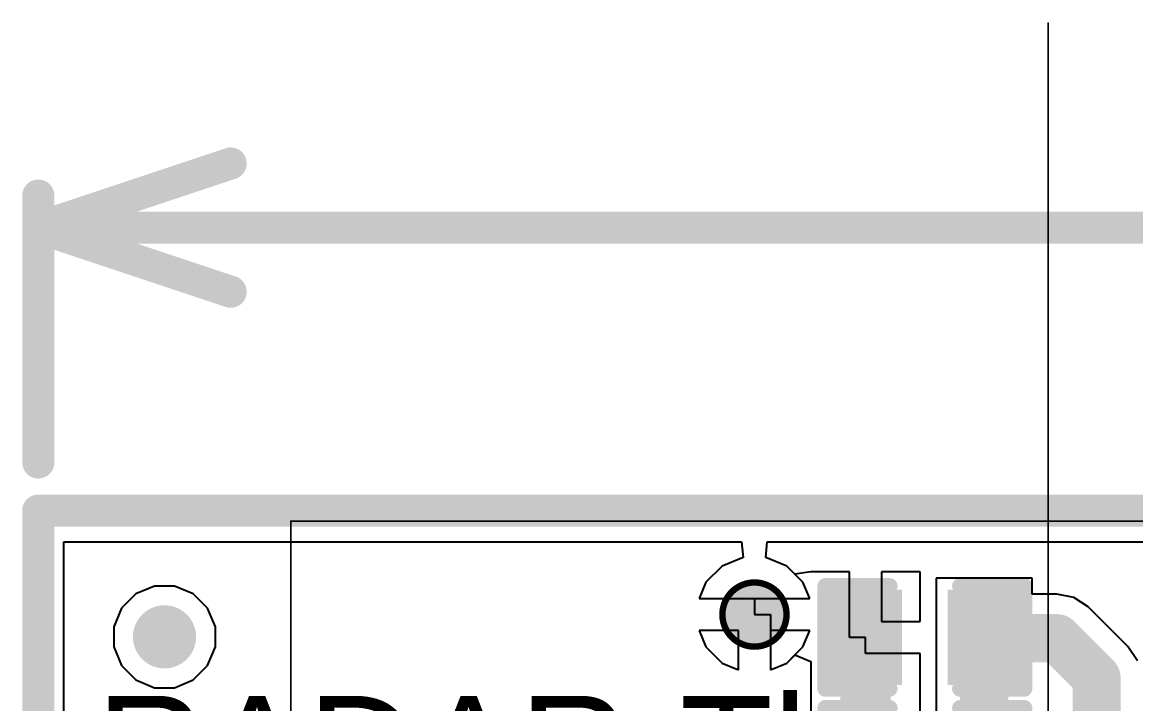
# Model space of a CAD drawing. Header units: inches. Extents: x 0 to 323, y -26 to 38.
# Drawn here: x -0.13 to 8.69, y 9.97 to 15.37 of the extents above; entities that cross this region are included whole.
import ezdxf

# ---------------------------------------------------------------- set-up
doc = ezdxf.new("R2010")
doc.units = ezdxf.units.IN
for name, color, linetype in [('Board Outline', 216, 'Continuous'), ('Bottom Layer', 5, 'Continuous'), ('Bottom Overlay', 54, 'Continuous'), ('Bottom Paste', 16, 'Continuous'), ('Bottom Solder', 6, 'Continuous'), ('Dimension', 6, 'Continuous'), ('Drill Drawing', 1, 'Continuous'), ('GND', 76, 'Continuous'), ('Mechanical 3', 76, 'Continuous'), ('Power', 16, 'Continuous'), ('Top Layer', 1, 'Continuous'), ('Top Overlay', 2, 'Continuous'), ('Top Paste', 8, 'Continuous'), ('Top Solder', 216, 'Continuous'), ('Via Holes', 16, 'Continuous')]:
    doc.layers.add(name, color=color, linetype=linetype)
doc.styles.add('Arial', font='', dxfattribs={"height": 0.2})
doc.styles.get('Arial').set_extended_font_data('Arial')

# ---------------------------------------------------------------- blocks, each defined once
blk = doc.blocks.new('C___0402_B_3')
at = {"layer": 'Bottom Layer'}
for points in [[(-0.2413, 0.3175), (-0.2413, -0.3175), (-0.6985, -0.3175), (-0.6985, 0.3175)], [(0.6985, 0.3175), (0.6985, -0.3175), (0.2413, -0.3175), (0.2413, 0.3175)]]:
    blk.add_hatch(color=5, dxfattribs=at).paths.add_polyline_path(points)
at = {"layer": 'Bottom Paste'}
for points in [[(-0.2413, 0.3175), (-0.2413, -0.3175), (-0.6985, -0.3175), (-0.6985, 0.3175)], [(0.6985, 0.3175), (0.6985, -0.3175), (0.2413, -0.3175), (0.2413, 0.3175)]]:
    blk.add_hatch(color=16, dxfattribs=at).paths.add_polyline_path(points)
at = {"layer": 'Bottom Solder'}
for points in [[(-0.1813, 0.3775), (-0.1813, -0.3775), (-0.7585, -0.3775), (-0.7585, 0.3775)], [(0.7585, 0.3775), (0.7585, -0.3775), (0.1813, -0.3775), (0.1813, 0.3775)]]:
    blk.add_hatch(color=6, dxfattribs=at).paths.add_polyline_path(points)
at = {"layer": 'Bottom Overlay'}
for points in [[(-0.7874, 0.4064, 0.127, 0.127, 0), (-0.7874, -0.4064, 0.127, 0.127, 0)], [(-0.2794, 0.4064, 0.127, 0.127, 0), (-0.7874, 0.4064, 0.127, 0.127, 0)], [(0.7874, 0.4064, 0.127, 0.127, 0), (0.2794, 0.4064, 0.127, 0.127, 0)], [(0.7874, 0.4064, 0.127, 0.127, 0), (0.7874, -0.4064, 0.127, 0.127, 0)], [(-0.2794, -0.4064, 0.127, 0.127, 0), (-0.7874, -0.4064, 0.127, 0.127, 0)], [(0.7874, -0.4064, 0.127, 0.127, 0), (0.2794, -0.4064, 0.127, 0.127, 0)]]:
    blk.add_lwpolyline(points, format="xyseb", dxfattribs=at)
for points in [[(-0.8191, 0.4064, 0.0635, 0.0635, 1), (-0.7556, 0.4064, 0.0635, 0.0635, 1)], [(-0.8191, 0.4064, 0.0635, 0.0635, 1), (-0.7556, 0.4064, 0.0635, 0.0635, 1)], [(-0.3111, 0.4064, 0.0635, 0.0635, 1), (-0.2477, 0.4064, 0.0635, 0.0635, 1)], [(0.2477, 0.4064, 0.0635, 0.0635, 1), (0.3111, 0.4064, 0.0635, 0.0635, 1)], [(0.7556, 0.4064, 0.0635, 0.0635, 1), (0.8191, 0.4064, 0.0635, 0.0635, 1)], [(0.7556, 0.4064, 0.0635, 0.0635, 1), (0.8191, 0.4064, 0.0635, 0.0635, 1)], [(-0.8191, -0.4064, 0.0635, 0.0635, 1), (-0.7556, -0.4064, 0.0635, 0.0635, 1)], [(-0.8191, -0.4064, 0.0635, 0.0635, 1), (-0.7556, -0.4064, 0.0635, 0.0635, 1)], [(-0.3111, -0.4064, 0.0635, 0.0635, 1), (-0.2477, -0.4064, 0.0635, 0.0635, 1)], [(0.2477, -0.4064, 0.0635, 0.0635, 1), (0.3111, -0.4064, 0.0635, 0.0635, 1)], [(0.7556, -0.4064, 0.0635, 0.0635, 1), (0.8191, -0.4064, 0.0635, 0.0635, 1)], [(0.7556, -0.4064, 0.0635, 0.0635, 1), (0.8191, -0.4064, 0.0635, 0.0635, 1)]]:
    blk.add_lwpolyline(points, format="xyseb", close=True, dxfattribs=at)
blk = doc.blocks.new('C___0402_B_4')
at = {"layer": 'Bottom Layer'}
for points in [[(-0.2413, 0.3175), (-0.2413, -0.3175), (-0.6985, -0.3175), (-0.6985, 0.3175)], [(0.6985, 0.3175), (0.6985, -0.3175), (0.2413, -0.3175), (0.2413, 0.3175)]]:
    blk.add_hatch(color=5, dxfattribs=at).paths.add_polyline_path(points)
at = {"layer": 'Bottom Paste'}
for points in [[(-0.2413, 0.3175), (-0.2413, -0.3175), (-0.6985, -0.3175), (-0.6985, 0.3175)], [(0.6985, 0.3175), (0.6985, -0.3175), (0.2413, -0.3175), (0.2413, 0.3175)]]:
    blk.add_hatch(color=16, dxfattribs=at).paths.add_polyline_path(points)
at = {"layer": 'Bottom Solder'}
for points in [[(-0.1813, 0.3775), (-0.1813, -0.3775), (-0.7585, -0.3775), (-0.7585, 0.3775)], [(0.7585, 0.3775), (0.7585, -0.3775), (0.1813, -0.3775), (0.1813, 0.3775)]]:
    blk.add_hatch(color=6, dxfattribs=at).paths.add_polyline_path(points)
at = {"layer": 'Bottom Overlay'}
for points in [[(-0.7874, 0.4064, 0.127, 0.127, 0), (-0.7874, -0.4064, 0.127, 0.127, 0)], [(-0.2794, 0.4064, 0.127, 0.127, 0), (-0.7874, 0.4064, 0.127, 0.127, 0)], [(0.7874, 0.4064, 0.127, 0.127, 0), (0.2794, 0.4064, 0.127, 0.127, 0)], [(0.7874, 0.4064, 0.127, 0.127, 0), (0.7874, -0.4064, 0.127, 0.127, 0)], [(-0.2794, -0.4064, 0.127, 0.127, 0), (-0.7874, -0.4064, 0.127, 0.127, 0)], [(0.7874, -0.4064, 0.127, 0.127, 0), (0.2794, -0.4064, 0.127, 0.127, 0)]]:
    blk.add_lwpolyline(points, format="xyseb", dxfattribs=at)
for points in [[(-0.8191, 0.4064, 0.0635, 0.0635, 1), (-0.7556, 0.4064, 0.0635, 0.0635, 1)], [(-0.8191, 0.4064, 0.0635, 0.0635, 1), (-0.7556, 0.4064, 0.0635, 0.0635, 1)], [(-0.3111, 0.4064, 0.0635, 0.0635, 1), (-0.2477, 0.4064, 0.0635, 0.0635, 1)], [(0.2477, 0.4064, 0.0635, 0.0635, 1), (0.3111, 0.4064, 0.0635, 0.0635, 1)], [(0.7556, 0.4064, 0.0635, 0.0635, 1), (0.8191, 0.4064, 0.0635, 0.0635, 1)], [(0.7556, 0.4064, 0.0635, 0.0635, 1), (0.8191, 0.4064, 0.0635, 0.0635, 1)], [(-0.8191, -0.4064, 0.0635, 0.0635, 1), (-0.7556, -0.4064, 0.0635, 0.0635, 1)], [(-0.8191, -0.4064, 0.0635, 0.0635, 1), (-0.7556, -0.4064, 0.0635, 0.0635, 1)], [(-0.3111, -0.4064, 0.0635, 0.0635, 1), (-0.2477, -0.4064, 0.0635, 0.0635, 1)], [(0.2477, -0.4064, 0.0635, 0.0635, 1), (0.3111, -0.4064, 0.0635, 0.0635, 1)], [(0.7556, -0.4064, 0.0635, 0.0635, 1), (0.8191, -0.4064, 0.0635, 0.0635, 1)], [(0.7556, -0.4064, 0.0635, 0.0635, 1), (0.8191, -0.4064, 0.0635, 0.0635, 1)]]:
    blk.add_lwpolyline(points, format="xyseb", close=True, dxfattribs=at)

msp = doc.modelspace()

# ---------------------------------------------------------------- hatches: boundary and pattern name
at = {"layer": 'Bottom Layer'}
h = msp.add_hatch(color=5, dxfattribs=at)
edge = h.paths.add_edge_path()
edge.add_arc((5.6725, 10.6768), 0.25, 0, 360)
h = msp.add_hatch(color=5, dxfattribs=at)
edge = h.paths.add_edge_path()
edge.add_arc((1, 10.5), 0.25, 0, 360)
at = {"layer": 'Bottom Paste'}
h = msp.add_hatch(color=16, dxfattribs=at)
edge = h.paths.add_edge_path()
edge.add_arc((1, 10.5), 0.25, 0, 360)
at = {"layer": 'Bottom Solder'}
h = msp.add_hatch(color=6, dxfattribs=at)
edge = h.paths.add_edge_path()
edge.add_arc((5.6725, 10.6768), 0.15, 0, 360)
h = msp.add_hatch(color=6, dxfattribs=at)
edge = h.paths.add_edge_path()
edge.add_arc((1, 10.5), 0.25, 0, 360)
at = {"layer": 'GND'}
h = msp.add_hatch(color=76, dxfattribs=at)
edge = h.paths.add_edge_path()
edge.add_arc((5.6725, 10.6768), 0.25, 0, 360)
at = {"layer": 'Power'}
h = msp.add_hatch(color=16, dxfattribs=at)
edge = h.paths.add_edge_path()
edge.add_arc((5.6725, 10.6768), 0.25, 0, 360)
at = {"layer": 'Top Layer'}
h = msp.add_hatch(color=1, dxfattribs=at)
edge = h.paths.add_edge_path()
edge.add_arc((5.6725, 10.6768), 0.25, 0, 360)
h = msp.add_hatch(color=1, dxfattribs=at)
edge = h.paths.add_edge_path()
edge.add_arc((1, 10.5), 0.25, 0, 360)
at = {"layer": 'Top Paste'}
h = msp.add_hatch(color=8, dxfattribs=at)
edge = h.paths.add_edge_path()
edge.add_arc((1, 10.5), 0.25, 0, 360)
at = {"layer": 'Top Solder'}
h = msp.add_hatch(color=216, dxfattribs=at)
edge = h.paths.add_edge_path()
edge.add_arc((5.6725, 10.6768), 0.15, 0, 360)
h = msp.add_hatch(color=216, dxfattribs=at)
edge = h.paths.add_edge_path()
edge.add_arc((1, 10.5), 0.25, 0, 360)
at = {"layer": 'Via Holes'}
h = msp.add_hatch(color=7, dxfattribs=at)
edge = h.paths.add_edge_path()
edge.add_arc((5.6725, 10.6768), 0.15, 0, 360)

# ---------------------------------------------------------------- linework, layer by layer
at = {"layer": 'Board Outline'}
for points in [[(0, 0, 0.254, 0.254, 0), (0, 11.5, 0.254, 0.254, 0)], [(0, 11.5, 0.254, 0.254, 0), (38, 11.5, 0.254, 0.254, 0)]]:
    msp.add_lwpolyline(points, format="xyseb", dxfattribs=at)
msp.add_lwpolyline([(-0.0635, 11.5, 0.127, 0.127, 1), (0.0635, 11.5, 0.127, 0.127, 1)], format="xyseb", close=True, dxfattribs=at)
msp.add_lwpolyline([(-0.0635, 11.5, 0.127, 0.127, 1), (0.0635, 11.5, 0.127, 0.127, 1)], format="xyseb", close=True, dxfattribs=at)
at = {"layer": 'Bottom Layer'}
for p, q in [((0.2032, 0.2032), (0.2032, 11.2522)), ((0.2032, 11.2522), (5.5708, 11.2522)), ((5.5708, 11.2522), (5.5823, 11.13)), ((5.7626, 11.13), (5.7742, 11.2522)), ((5.7742, 11.2522), (14.665, 11.2522)), ((5.5823, 11.13), (5.4158, 11.061)), ((5.9292, 11.061), (5.7626, 11.13)), ((5.4158, 11.061), (5.2883, 10.9335)), ((5.9932, 10.997), (5.9292, 11.061)), ((6.1202, 11.0163), (5.9932, 10.997)), ((6.425, 11.0163), (6.1202, 11.0163)), ((6.1202, 11.0163), (6.1202, 11.0163)), ((6.1202, 11.0163), (6.1202, 11.0163)), ((6.425, 10.4956), (6.425, 11.0163)), ((6.9838, 11.0163), (6.679, 11.0163)), ((6.679, 11.0163), (6.679, 10.6226)), ((6.9838, 10.6226), (6.9838, 11.0163)), ((7.8728, 10.9655), (7.1108, 10.9655)), ((7.1108, 10.9655), (7.1108, 10.1273)), ((7.8728, 10.8394), (7.8728, 10.9655)), ((0.92, 10.9024), (0.7721, 10.8411)), ((1.08, 10.9024), (0.92, 10.9024)), ((1.2279, 10.8411), (1.08, 10.9024)), ((5.2883, 10.9335), (5.2345, 10.8038)), ((0.7721, 10.8411), (0.6589, 10.7279)), ((1.3411, 10.7279), (1.2279, 10.8411)), ((5.2345, 10.8038), (5.6725, 10.8038)), ((5.6725, 10.8038), (5.6725, 10.6768)), ((8.0687, 10.8394), (7.8728, 10.8394)), ((8.2025, 10.8128), (8.0687, 10.8394)), ((8.3159, 10.737), (8.2025, 10.8128)), ((0.6589, 10.7279), (0.5976, 10.58)), ((1.4024, 10.58), (1.3411, 10.7279)), ((5.6725, 10.6768), (5.7995, 10.6768)), ((5.7995, 10.6768), (5.7995, 10.2388)), ((8.6292, 10.4237), (8.3159, 10.737)), ((6.679, 10.6226), (6.9838, 10.6226)), ((0.5976, 10.58), (0.5976, 10.42)), ((1.4024, 10.42), (1.4024, 10.58)), ((5.5455, 10.5498), (5.2345, 10.5498)), ((5.2345, 10.5498), (5.2883, 10.4201)), ((5.5455, 10.2388), (5.5455, 10.5498)), ((6.552, 10.4956), (6.425, 10.4956)), ((6.552, 10.3686), (6.552, 10.4956)), ((0.5976, 10.42), (0.6589, 10.2721)), ((1.3411, 10.2721), (1.4024, 10.42)), ((5.2883, 10.4201), (5.4158, 10.2926)), ((8.705, 10.3103), (8.6292, 10.4237)), ((5.9292, 10.2926), (5.9932, 10.3566)), ((5.9932, 10.3566), (6.1202, 10.304)), ((6.9838, 10.3686), (6.552, 10.3686)), ((6.9838, 9.9749), (6.9838, 10.3686)), ((0.6589, 10.2721), (0.7721, 10.1589)), ((1.2279, 10.1589), (1.3411, 10.2721)), ((5.4158, 10.2926), (5.5455, 10.2388)), ((5.7995, 10.2388), (5.9292, 10.2926)), ((6.1202, 10.304), (6.1202, 9.6574)), ((0.7721, 10.1589), (0.92, 10.0976)), ((1.08, 10.0976), (1.2279, 10.1589)), ((0.92, 10.0976), (1.08, 10.0976)), ((7.1108, 10.1273), (7.1108, 10.0257)), ((6.9838, 9.6574), (6.9838, 9.9749)), ((7.1108, 10.0257), (7.1108, 10.0257)), ((7.1108, 10.0257), (7.1108, 10.0003)), ((7.1108, 10.0003), (7.1108, 10.0003)), ((7.1108, 10.0003), (7.1108, 9.0605))]:
    msp.add_line(p, q, dxfattribs=at)
for points in [[(6.552, 9.5304, 0.4, 0.4, 0), (6.552, 10.4956, 0.4, 0.4, 0)], [(7.4918, 8.3717, 0.381, 0.381, 0), (7.4918, 10.4956, 0.381, 0.381, 0)], [(7.4918, 10.4956, 0.381, 0.381, 0), (7.4977, 10.4898, 0.381, 0.381, 0)], [(7.4977, 10.4898, 0.381, 0.381, 0), (8.0687, 10.4898, 0.381, 0.381, 0)], [(8.0687, 10.4898, 0.381, 0.381, 0), (8.382, 10.1765, 0.381, 0.381, 0)], [(8.382, 4.9074, 0.381, 0.381, 0), (8.382, 10.1765, 0.381, 0.381, 0)]]:
    msp.add_lwpolyline(points, format="xyseb", dxfattribs=at)
for points in [[(6.452, 10.4956, 0.2, 0.2, 1), (6.652, 10.4956, 0.2, 0.2, 1)], [(7.3966, 10.4956, 0.1905, 0.1905, 1), (7.5871, 10.4956, 0.1905, 0.1905, 1)], [(7.3966, 10.4956, 0.1905, 0.1905, 1), (7.5871, 10.4956, 0.1905, 0.1905, 1)], [(7.4024, 10.4898, 0.1905, 0.1905, 1), (7.5929, 10.4898, 0.1905, 0.1905, 1)], [(7.4024, 10.4898, 0.1905, 0.1905, 1), (7.5929, 10.4898, 0.1905, 0.1905, 1)], [(7.9735, 10.4898, 0.1905, 0.1905, 1), (8.164, 10.4898, 0.1905, 0.1905, 1)], [(7.9735, 10.4898, 0.1905, 0.1905, 1), (8.164, 10.4898, 0.1905, 0.1905, 1)], [(8.2867, 10.1765, 0.1905, 0.1905, 1), (8.4772, 10.1765, 0.1905, 0.1905, 1)], [(8.2867, 10.1765, 0.1905, 0.1905, 1), (8.4772, 10.1765, 0.1905, 0.1905, 1)]]:
    msp.add_lwpolyline(points, format="xyseb", close=True, dxfattribs=at)
at = {"layer": 'Dimension'}
for points in [[(0, 13.7414, 0.254, 0.254, 0), (1.524, 14.2494, 0.254, 0.254, 0)], [(0, 11.881, 0.254, 0.254, 0), (0, 13.9954, 0.254, 0.254, 0)], [(0, 13.7414, 0.254, 0.254, 0), (1.524, 13.2334, 0.254, 0.254, 0)], [(0, 13.7414, 0.254, 0.254, 0), (12.1158, 13.7414, 0.254, 0.254, 0)]]:
    msp.add_lwpolyline(points, format="xyseb", dxfattribs=at)
for points in [[(1.4605, 14.2494, 0.127, 0.127, 1), (1.5875, 14.2494, 0.127, 0.127, 1)], [(-0.0635, 13.9954, 0.127, 0.127, 1), (0.0635, 13.9954, 0.127, 0.127, 1)], [(-0.0635, 13.7414, 0.127, 0.127, 1), (0.0635, 13.7414, 0.127, 0.127, 1)], [(-0.0635, 13.7414, 0.127, 0.127, 1), (0.0635, 13.7414, 0.127, 0.127, 1)], [(-0.0635, 13.7414, 0.127, 0.127, 1), (0.0635, 13.7414, 0.127, 0.127, 1)], [(1.4605, 13.2334, 0.127, 0.127, 1), (1.5875, 13.2334, 0.127, 0.127, 1)], [(-0.0635, 11.881, 0.127, 0.127, 1), (0.0635, 11.881, 0.127, 0.127, 1)]]:
    msp.add_lwpolyline(points, format="xyseb", close=True, dxfattribs=at)
at = {"layer": 'Drill Drawing'}
for points in [[(5.9265, 10.6768, 0.0508, 0.0508, 1), (5.4185, 10.6768, 0.0508, 0.0508, 1)], [(5.4058, 10.6768, 0.0254, 0.0254, 1), (5.4312, 10.6768, 0.0254, 0.0254, 1)], [(5.9138, 10.6768, 0.0254, 0.0254, 1), (5.9392, 10.6768, 0.0254, 0.0254, 1)]]:
    msp.add_lwpolyline(points, format="xyseb", close=True, dxfattribs=at)
at = {"layer": 'GND'}
for p, q in [((0.2032, 0.2032), (0.2032, 11.2522)), ((0.2032, 11.2522), (5.5708, 11.2522)), ((5.5708, 11.2522), (5.5823, 11.13)), ((5.7626, 11.13), (5.7742, 11.2522)), ((5.7742, 11.2522), (14.665, 11.2522)), ((5.5823, 11.13), (5.4158, 11.061)), ((5.9292, 11.061), (5.7626, 11.13)), ((5.4158, 11.061), (5.2883, 10.9335)), ((6.0567, 10.9335), (5.9292, 11.061)), ((5.2883, 10.9335), (5.2345, 10.8038)), ((6.1104, 10.8038), (6.0567, 10.9335)), ((5.2345, 10.8038), (6.1104, 10.8038)), ((5.5455, 10.5498), (5.2345, 10.5498)), ((5.2345, 10.5498), (5.2883, 10.4201)), ((5.5455, 10.2388), (5.5455, 10.5498)), ((6.1104, 10.5498), (5.7995, 10.5498)), ((5.7995, 10.5498), (5.7995, 10.2388)), ((6.0567, 10.4201), (6.1104, 10.5498)), ((5.2883, 10.4201), (5.4158, 10.2926)), ((5.9292, 10.2926), (6.0567, 10.4201)), ((5.4158, 10.2926), (5.5455, 10.2388)), ((5.7995, 10.2388), (5.9292, 10.2926))]:
    msp.add_line(p, q, dxfattribs=at)
at = {"layer": 'Mechanical 3'}
for points in [[(7.9992, 7.4168, 0.0127, 0.0127, 0), (7.9992, 15.3615, 0.0127, 0.0127, 0)], [(7.9992, 7.4168, 0.0127, 0.0127, 0), (7.9992, 15.3615, 0.0127, 0.0127, 0)], [(7.9992, 6.4168, 0.0127, 0.0127, 0), (7.9992, 14.3615, 0.0127, 0.0127, 0)], [(7.9992, 6.4168, 0.0127, 0.0127, 0), (7.9992, 14.3615, 0.0127, 0.0127, 0)], [(7.9992, 5.4168, 0.0127, 0.0127, 0), (7.9992, 13.3615, 0.0127, 0.0127, 0)], [(7.9992, 5.4168, 0.0127, 0.0127, 0), (7.9992, 13.3615, 0.0127, 0.0127, 0)], [(1.9992, -0.0832, 0.0127, 0.0127, 0), (1.9992, 11.4168, 0.0127, 0.0127, 0)], [(1.9992, 11.4168, 0.0127, 0.0127, 0), (35.9992, 11.4168, 0.0127, 0.0127, 0)]]:
    msp.add_lwpolyline(points, format="xyseb", dxfattribs=at)
for points in [[(7.996, 15.3615, 0.00635, 0.00635, 1), (8.0024, 15.3615, 0.00635, 0.00635, 1)], [(7.996, 15.3615, 0.00635, 0.00635, 1), (8.0024, 15.3615, 0.00635, 0.00635, 1)], [(7.996, 14.3615, 0.00635, 0.00635, 1), (8.0024, 14.3615, 0.00635, 0.00635, 1)], [(7.996, 14.3615, 0.00635, 0.00635, 1), (8.0024, 14.3615, 0.00635, 0.00635, 1)], [(7.996, 13.3615, 0.00635, 0.00635, 1), (8.0024, 13.3615, 0.00635, 0.00635, 1)], [(7.996, 13.3615, 0.00635, 0.00635, 1), (8.0024, 13.3615, 0.00635, 0.00635, 1)], [(1.996, 11.4168, 0.00635, 0.00635, 1), (2.0024, 11.4168, 0.00635, 0.00635, 1)], [(1.996, 11.4168, 0.00635, 0.00635, 1), (2.0024, 11.4168, 0.00635, 0.00635, 1)]]:
    msp.add_lwpolyline(points, format="xyseb", close=True, dxfattribs=at)
at = {"layer": 'Power'}
for p, q in [((0.2032, 0.2032), (0.2032, 11.2522)), ((0.2032, 11.2522), (5.5708, 11.2522)), ((5.5708, 11.2522), (5.5823, 11.13)), ((5.7626, 11.13), (5.7742, 11.2522)), ((5.7742, 11.2522), (14.665, 11.2522)), ((5.5823, 11.13), (5.4158, 11.061)), ((5.9292, 11.061), (5.7626, 11.13)), ((5.4158, 11.061), (5.2883, 10.9335)), ((6.0567, 10.9335), (5.9292, 11.061)), ((5.2883, 10.9335), (5.2345, 10.8038)), ((6.1104, 10.8038), (6.0567, 10.9335)), ((5.2345, 10.8038), (6.1104, 10.8038)), ((5.5455, 10.5498), (5.2345, 10.5498)), ((5.2345, 10.5498), (5.2883, 10.4201)), ((5.5455, 10.2388), (5.5455, 10.5498)), ((6.1104, 10.5498), (5.7995, 10.5498)), ((5.7995, 10.5498), (5.7995, 10.2388)), ((6.0567, 10.4201), (6.1104, 10.5498)), ((5.2883, 10.4201), (5.4158, 10.2926)), ((5.9292, 10.2926), (6.0567, 10.4201)), ((5.4158, 10.2926), (5.5455, 10.2388)), ((5.7995, 10.2388), (5.9292, 10.2926))]:
    msp.add_line(p, q, dxfattribs=at)
at = {"layer": 'Top Layer'}
for p, q in [((0.2032, 0.2032), (0.2032, 11.2522)), ((0.2032, 11.2522), (5.5708, 11.2522)), ((5.5708, 11.2522), (5.5823, 11.13)), ((5.7626, 11.13), (5.7742, 11.2522)), ((5.7742, 11.2522), (14.665, 11.2522)), ((5.5823, 11.13), (5.4158, 11.061)), ((5.9292, 11.061), (5.7626, 11.13)), ((5.4158, 11.061), (5.2883, 10.9335)), ((6.0567, 10.9335), (5.9292, 11.061)), ((0.92, 10.9024), (0.7721, 10.8411)), ((1.08, 10.9024), (0.92, 10.9024)), ((1.2279, 10.8411), (1.08, 10.9024)), ((5.2883, 10.9335), (5.2345, 10.8038)), ((6.1104, 10.8038), (6.0567, 10.9335)), ((0.7721, 10.8411), (0.6589, 10.7279)), ((1.3411, 10.7279), (1.2279, 10.8411)), ((5.2345, 10.8038), (6.1104, 10.8038)), ((0.6589, 10.7279), (0.5976, 10.58)), ((1.4024, 10.58), (1.3411, 10.7279)), ((0.5976, 10.58), (0.5976, 10.42)), ((1.4024, 10.42), (1.4024, 10.58)), ((5.5455, 10.5498), (5.2345, 10.5498)), ((5.2345, 10.5498), (5.2883, 10.4201)), ((5.5455, 10.2388), (5.5455, 10.5498)), ((6.1104, 10.5498), (5.7995, 10.5498)), ((5.7995, 10.5498), (5.7995, 10.2388)), ((6.0567, 10.4201), (6.1104, 10.5498)), ((0.5976, 10.42), (0.6589, 10.2721)), ((1.3411, 10.2721), (1.4024, 10.42)), ((5.2883, 10.4201), (5.4158, 10.2926)), ((5.9292, 10.2926), (6.0567, 10.4201)), ((0.6589, 10.2721), (0.7721, 10.1589)), ((1.2279, 10.1589), (1.3411, 10.2721)), ((5.4158, 10.2926), (5.5455, 10.2388)), ((5.7995, 10.2388), (5.9292, 10.2926)), ((0.7721, 10.1589), (0.92, 10.0976)), ((1.08, 10.0976), (1.2279, 10.1589)), ((0.92, 10.0976), (1.08, 10.0976))]:
    msp.add_line(p, q, dxfattribs=at)

# ---------------------------------------------------------------- block references
at = {"rotation": 180}
for name, p in [('C___0402_B_4', (7.0219, 10.4956)), ('C___0402_B_3', (7.0219, 9.5304))]:
    msp.add_blockref(name, p, dxfattribs=at)

# ---------------------------------------------------------------- texts
at = {"layer": 'Top Overlay', "style": 'Arial'}
msp.add_text('RADAR-Therm-v2.0', height=0.8636, dxfattribs=at).set_placement((0.4572, 9.1694))

doc.saveas('drawing.dxf')
